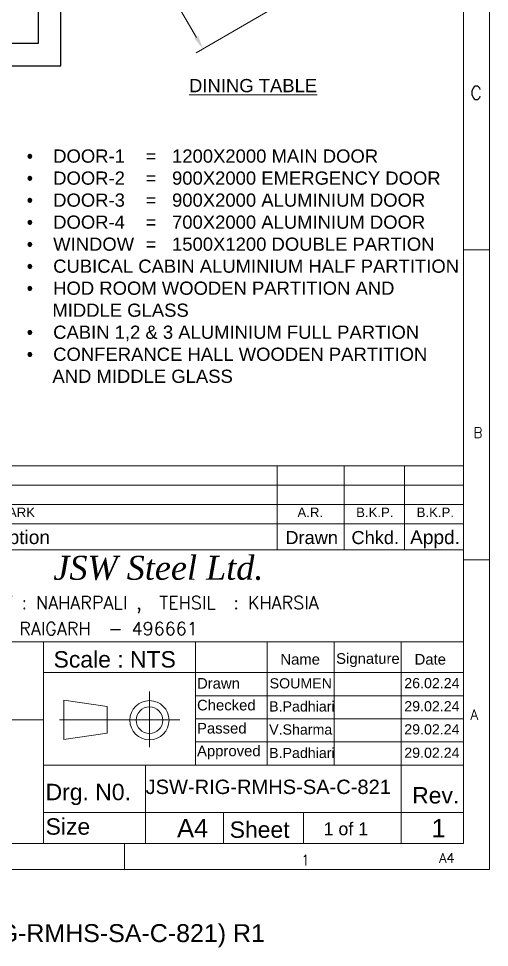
# Model space of a CAD drawing. Header units: millimetres. Extents: x 131588 to 160612, y -172852 to -151297.
# Drawn here: x 154373 to 160612, y -172852 to -160547 of the extents above; entities that cross this region are included whole.
import ezdxf
from ezdxf.enums import TextEntityAlignment as Align

# ---------------------------------------------------------------- set-up
doc = ezdxf.new("R2010")
doc.units = ezdxf.units.MM
doc.header["$MEASUREMENT"] = 0
for name, color, linetype, lineweight in [('DIM', 7, 'Continuous', 20), ('DIMLINE', 10, 'Continuous', 18), ('MAIN-4', 6, 'Continuous', 30), ('TEXT-1', 7, 'Continuous', 20)]:
    doc.layers.add(name, color=color, linetype=linetype, lineweight=lineweight)
doc.styles.add('ROMANS', font='romans.shx')
doc.styles.get("Standard").update_dxf_attribs({"font": ''})
doc.styles.add('STYLE3', font='')
doc.styles.get('Standard').set_extended_font_data('Arial')
doc.styles.get('STYLE3').set_extended_font_data('Arial')
doc.dimstyles.new('DIM-50$0', dxfattribs={"dimscale": 50, "dimtxt": 2.5, "dimasz": 2.5, "dimexe": 1.5, "dimexo": 0.05, "dimgap": 0.6, "dimtad": 1, "dimzin": 9, "dimdsep": 46, "dimtxsty": 'Standard', "dimcen": 0, "dimclrd": 32, "dimclre": 32, "dimadec": 0, "dimazin": 0, "dimtp": 0.1, "dimtm": 0.1, "dimtfac": 0.71, "dimtofl": 0, "dimtmove": 1, "dimatfit": 3, "dimfxl": 1, "dimtolj": 1, "dimtzin": 7, "dimlwd": -1, "dimlwe": -1, "dimarcsym": 1})

# ---------------------------------------------------------------- blocks, each defined once
blk = doc.blocks.new('A4 SHEET')
at = {"layer": 'DIM'}
for p, q in [((15345.06, -79.55), (15345.06, 1232.71)), ((15322.97, -57.46), (15322.97, 1213.41)), ((15322.97, 445.35), (15345.06, 445.35)), ((15322.97, 262.44), (14605.26, 262.44)), ((15165.32, 191.39), (15165.32, 262.44)), ((15221.95, 191.39), (15221.95, 262.44)), ((15273.22, 191.39), (15273.22, 262.44)), ((15322.97, 246.05), (14605.26, 246.05)), ((15322.97, 229.65), (14605.26, 229.65)), ((15322.97, 213.26), (14605.26, 213.26)), ((15322.97, 191.39), (14605.26, 191.39)), ((15322.97, 182.9), (15345.06, 182.9)), ((14967.33, 113.46), (14605.26, 113.46)), ((14967.33, -57.46), (14967.33, 113.46)), ((15135.95, 113.46), (14967.33, 113.46)), ((15095.98, 8.75), (15095.98, 113.46)), ((15322.97, 113.46), (15135.95, 113.46)), ((15156.78, 8.75), (15156.78, 113.46)), ((15213.52, 8.75), (15213.52, 113.46)), ((15270.26, 8.75), (15270.26, 113.46)), ((15322.97, 87.28), (14967.33, 87.28)), ((15057.01, 71.17), (15057.01, 24.13)), ((14984.34, 63.81), (14984.34, 30.6)), ((15021.18, 58.51), (14984.34, 63.81)), ((15322.97, 67.71), (15095.98, 67.71)), ((15021.18, 35.9), (15021.18, 58.51)), ((14967.33, 47.37), (14605.26, 47.37)), ((15322.97, 48.14), (15095.98, 48.14)), ((14980.82, 47.2), (15082.68, 47.2)), ((15021.18, 35.9), (14984.34, 30.6)), ((15322.97, 28.57), (15095.98, 28.57)), ((15322.97, 8.75), (14967.33, 8.75)), ((15053.62, 8.75), (15053.62, -57.46)), ((15270.26, 8.75), (15270.26, -57.46)), ((15322.97, -31.28), (14967.33, -31.28)), ((15119.62, -31.28), (15119.62, -57.46)), ((15187.44, -57.46), (15187.44, -31.28)), ((15345.06, -79.55), (15345.06, -53.04)), ((15322.97, -57.46), (13509.22, -57.46)), ((15035.77, -57.46), (15035.77, -79.55)), ((13489.34, -79.55), (15345.06, -79.55)), ((15345.06, -79.55), (15318.55, -79.55))]:
    blk.add_line(p, q, dxfattribs=at)
blk.add_lwpolyline([(15322.97, 177.92), (15322.97, -57.46), (14605.26, -57.46), (14605.26, 262.44)], dxfattribs=at)
for radius in [16.6, 11.3]:
    blk.add_circle((15057.01, 46.97), radius, dxfattribs=at)
at = {"layer": 'DIM', "style": 'ROMANS'}
for s, height, p in [('C', 11.05, (15328.83, 569.56)), ('B', 8.84, (15331.37, 283.52)), ('A', 8.84, (15328.83, 44.66)), ('1', 8.84, (15185.47, -78.63)), ('A4', 7.953, (15302.51, -76.11))]:
    blk.add_text(s, height=height, dxfattribs=at).set_placement(p, align=Align.BOTTOM_LEFT)
at = {"layer": 'DIM'}
for s, height, p in [('Revision Description', 11.5841, (14825.28, 196.17)), ('Appd.', 11.584, (15277.86, 196.17)), ('Scale : NTS', 13.9009, (14975.78, 91.56)), ('Name', 9.008, (15167.94, 94.05)), ('Signature', 9.008, (15215.17, 94.73)), ('Date', 9.008, (15281.66, 94.04)), ('Drawn', 9.008, (15097.31, 73.69)), ('Checked', 9.008, (15097.31, 55.26)), ('Passed', 9.008, (15097.31, 35.69)), ('Approved', 9.008, (15097.31, 16.46)), ('Drg. N0.', 13.901, (14969.02, -20.79)), ('Rev.', 13.901, (15279.6, -23.58)), ('Size', 13.901, (14969.02, -50.02)), ('A4', 15.445, (15080.41, -52.13)), ('Sheet', 13.901, (15124.98, -52.66)), ('1 of 1', 10.806, (15204.5, -50.46))]:
    blk.add_text(s, height=height, dxfattribs=at).set_placement(p)
at = {"layer": 'DIM', "ltscale": 100, "insert": (15172.16, 207.22), "char_height": 11.046, "width": 45.4621, "attachment_point": 1}
blk.add_mtext('Drawn', dxfattribs=at)
at = {"layer": 'DIM', "ltscale": 100, "insert": (15228.17, 207.22), "char_height": 11.046, "width": 41.7617, "attachment_point": 1, "style": 'STYLE3'}
blk.add_mtext('Chkd.', dxfattribs=at)
at = {"layer": 'DIMLINE', "attachment_point": 1}
for s, insert, char_height, width in [('{\\fRomantic|b0|i1|c2|p2;JSW\\fRomantic|b0|i0|c2|p2; \\fRomantic|b0|i1|c2|p2;Steel Ltd.}', (14975.56, 186.22), 20.3067, 204.2496), ('{\\Fromand|c0; VILLAGE & POST : NAHARPALI ,  TEHSIL  : KHARSIA}', (14814.17, 152.02), 10.9344, 471.0472), ('{\\Fromand|c0; RAIGARH  - 496661}', (14939.17, 130.02), 10.9344, 471.0472)]:
    blk.add_mtext(s, dxfattribs=dict(at, insert=insert, char_height=char_height, width=width))
blk = doc.blocks.new('*D593')
at = {"layer": 'Defpoints', "color": 0, "ltscale": 100, "transparency": 16777216}
for p in [(156787, -158578), (155783, -159157), (157821, -160368)]:
    blk.add_point(p, dxfattribs=at)
at = {"layer": 'DIMLINE', "color": 32, "linetype": 'ByBlock', "ltscale": 100, "transparency": 16777216}
for p, q in [((156784, -158580), (155692, -159210)), ((156729, -160797), (155871, -159309)), ((157818, -160370), (156726, -161001))]:
    blk.add_line(p, q, dxfattribs=at)
at = {"layer": 'DIMLINE', "color": 32, "ltscale": 100, "transparency": 16777216}
for points in [[(155896, -159294), (155845, -159324), (155783, -159157)], [(156755, -160782), (156704, -160811), (156817, -160948)]]:
    blk.add_solid(points, dxfattribs=at)
at = {"layer": 'DIMLINE', "color": 0, "ltscale": 100, "transparency": 16777216, "insert": (156414, -159987), "char_height": 175, "attachment_point": 5, "rotation": 300}
blk.add_mtext('\\A1;2067.6', dxfattribs=at)

msp = doc.modelspace()

# ---------------------------------------------------------------- linework, layer by layer
at = {"layer": 'MAIN-4', "ltscale": 1000}
for points in [[(154034.578, -161172.294), (154934.578, -161172.294), (154934.578, -158772.294), (154159.578, -158772.294)], [(154034.578, -160872.294), (154634.578, -160872.294), (154634.578, -159072.294), (154159.578, -159072.294)]]:
    msp.add_lwpolyline(points, dxfattribs=at)

# ---------------------------------------------------------------- block references
at = {"layer": 'DIMLINE', "xscale": 15.64053501541963, "yscale": 15.64053501541963, "zscale": 15.64053501541963}
msp.add_blockref('A4 SHEET', (-79392.728, -170576.831), dxfattribs=at)

# ---------------------------------------------------------------- texts
at = {"layer": 'DIM'}
msp.add_text('1', height=241.576, dxfattribs=at).set_placement((159845.099, -171393.302))
at = {"layer": 'DIMLINE', "insert": (145754.923, -172544.329), "char_height": 236.82654, "width": 12075.72365, "attachment_point": 1}
msp.add_mtext('\\pxqc;SEATING ARRANGMENT OF RMHS OFFICE (JSW-RIG-RMHS-SA-C-821) R1', dxfattribs=at)
at = {"layer": 'TEXT-1'}
for s, insert, char_height, width, attachment_point in [('\\pxqc;{\\LDINING TABLE}', (156637.201, -161347.09), 175, 1686.69202, 1), ('\\pxi-3,l3,ql,t2,9,11;{\\fSymbol|b0|i0|c2|p18;·^I}DOOR-1^I=^I1200X2000 MAIN DOOR\\P{\\fSymbol|b0|i0|c2|p18;·^I}DOOR-2^I=^I900X2000 EMERGENCY DOOR\\P{\\fSymbol|b0|i0|c2|p18;·^I}DOOR-3^I=^I900X2000 ALUMINIUM DOOR\\P{\\fSymbol|b0|i0|c2|p18;·^I}DOOR-4^I=^I700X2000 ALUMINIUM DOOR\\P{\\fSymbol|b0|i0|c2|p18;·^I}WINDOW^I=^I1500X1200 DOUBLE PARTION\\P{\\fSymbol|b0|i0|c2|p18;·^I}CUBICAL CABIN ALUMINIUM HALF PARTITION\\P{\\fSymbol|b0|i0|c2|p18;·^I}HOD ROOM WOODEN PARTITION AND \\P\\pi0,l0,q*,tz;     MIDDLE GLASS\\P\\pi-3,l3,ql,t2,9,11;{\\fSymbol|b0|i0|c2|p18;·^I}CABIN 1,2 & 3 ALUMINIUM FULL PARTION \\P{\\fSymbol|b0|i0|c2|p18;·^I}CONFERANCE HALL WOODEN PARTITION\\P\\pi0,l0,q*,tz;     AND MIDDLE GLASS', (154481.17, -162280.777), 175, 5849.57167, 1), ('\\pxqc;AS PER REVISION MARK', (154590.828, -167026.093), 125, 2077.47783, 3), ('\\pxqc;A.R.', (158401.078, -167026.093), 125, 325.68724, 3), ('\\pxqc;B.K.P.', (159256.203, -167026.093), 125, 325.68724, 3), ('\\pxqc;B.K.P.', (160058.072, -167026.093), 125, 325.68724, 3), ('\\pxqc;JSW-RIG-RMHS-SA-C-821', (156266.936, -170629.934), 190.43367, 2829.05194, 1)]:
    msp.add_mtext(s, dxfattribs=dict(at, insert=insert, char_height=char_height, width=width, attachment_point=attachment_point))
at = {"layer": 'TEXT-1', "char_height": 134.7181, "attachment_point": 1}
for s, insert in [('SOUMEN', (157699.488, -169286.076)), ('26.02.24', (159483.782, -169283.687)), ('B.Padhiari', (157692.714, -169592.141)), ('29.02.24', (159483.782, -169589.753)), ('V.Sharma', (157692.714, -169898.206)), ('29.02.24', (159483.782, -169895.818)), ('B.Padhiari', (157692.714, -170208.293)), ('29.02.24', (159483.782, -170205.904))]:
    msp.add_mtext(s, dxfattribs=dict(at, insert=insert))

# ---------------------------------------------------------------- dimensions: what is measured, and where the dimension line sits
at = {"layer": 'DIMLINE', "ltscale": 100}
dim = msp.add_aligned_dim(p1=(157820.813, -160368.475), p2=(156787.013, -158577.881), distance=1159.225, dimstyle='DIM-50$0', override={"dimscale": 70}, dxfattribs=at)
dim.commit()
dim.dimension.update_dxf_attribs({"geometry": '*D593', "text_midpoint": (156413.747, -159987.115)})

doc.saveas('drawing.dxf')
